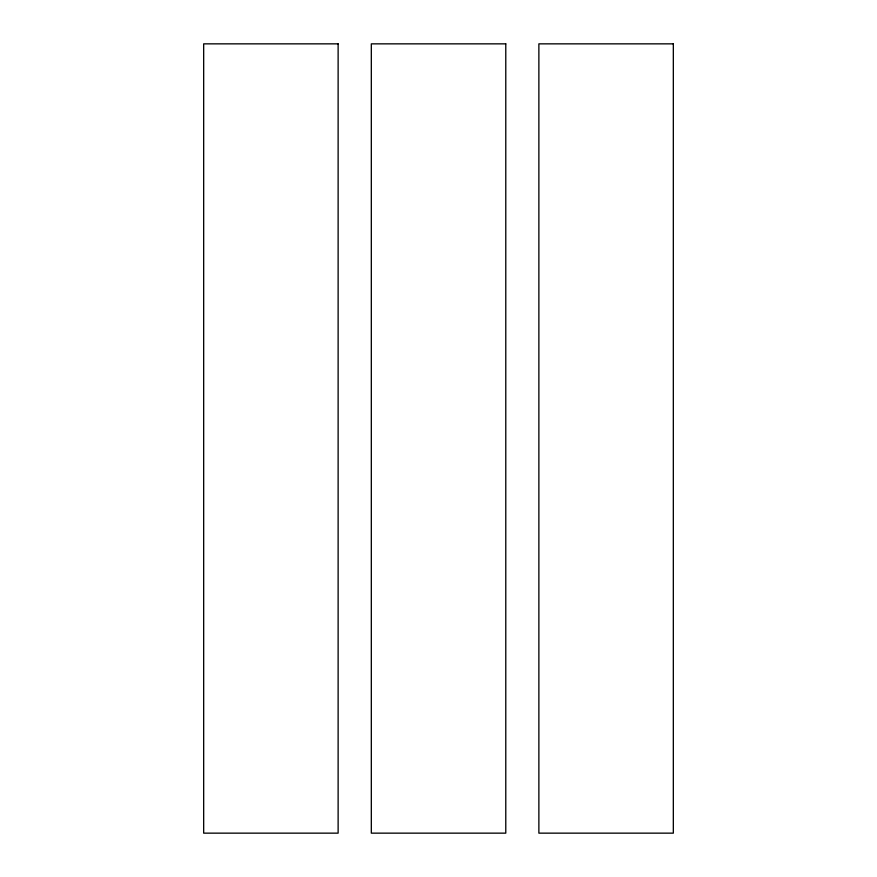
<?xml version="1.0" encoding="UTF-8"?>
<svg xmlns="http://www.w3.org/2000/svg" width="877" height="877" viewBox="0 0 877 877"><rect width="100%" height="100%" fill="white"/><g stroke="black" fill="none" stroke-linecap="round" stroke-linejoin="round"><path stroke-width="1.32" d="M338.127 43.85L203.672 43.85L203.672 833.15L338.127 833.15L338.127 43.85M505.777 43.85L371.322 43.85L371.322 833.15L505.777 833.15L505.777 43.85M673.328 43.85L538.873 43.85L538.873 833.15L673.328 833.15L673.328 43.85"/></g></svg>
